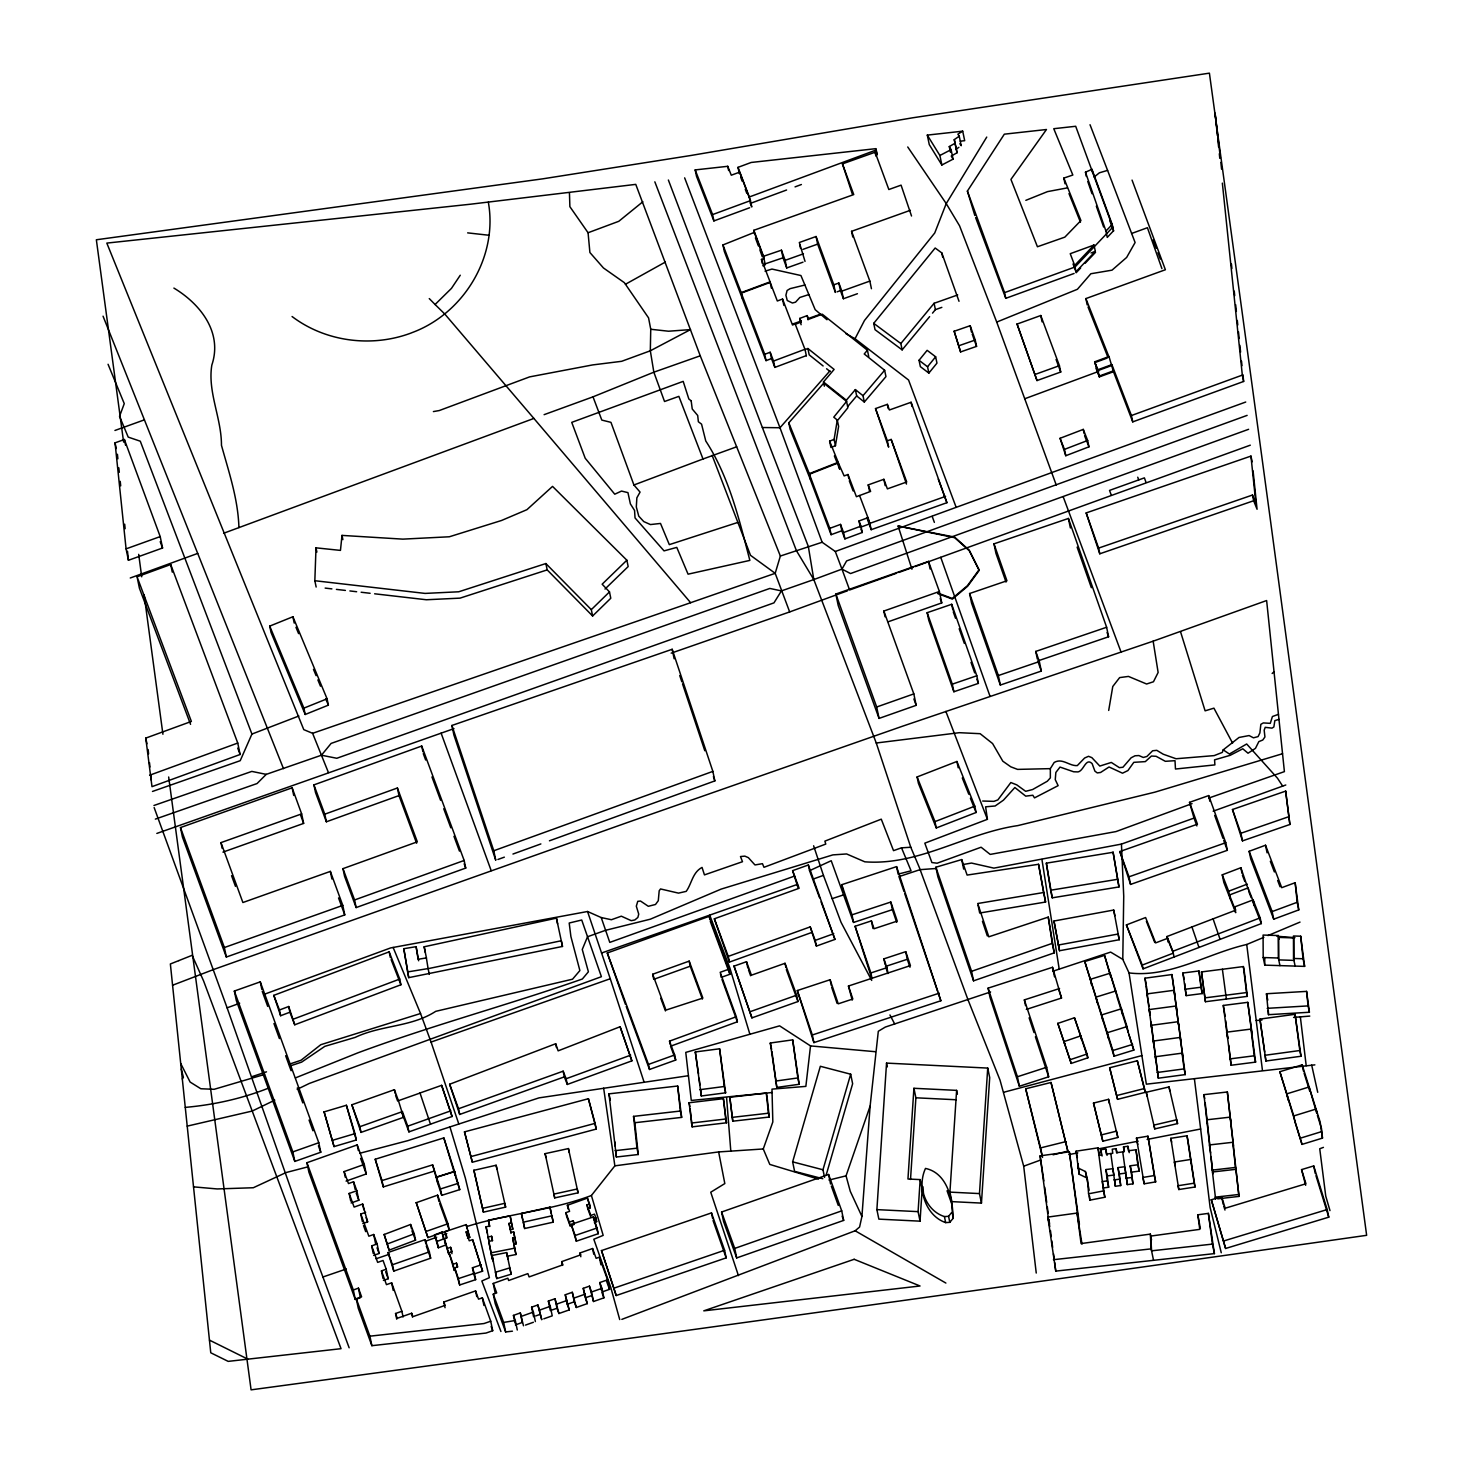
<?xml version="1.0" encoding="UTF-8"?>
<svg xmlns="http://www.w3.org/2000/svg" width="1463" height="1463" viewBox="0 0 1463 1463"><rect width="100%" height="100%" fill="white"/><g stroke="black" fill="none" stroke-linecap="round" stroke-linejoin="round"><path stroke-width="1.5" d="M952.925 1218.533C953.254 1199.66 947.183 1172.979 925.494 1168.425C916.734 1187.115 924.927 1215.497 945.665 1222.611L949.816 1222.337L952.925 1218.533L951.791 1204.652M1314.871 1064.863L1146.352 1084.174L1129.034 972.913L1122.779 959.381L1123.73 896.234L1121.444 844.096L1194.027 818.091L1196.88 825.937M621.848 1319.37L855.142 1230.785L859.586 1227.018L861.926 1216.448L870.119 1106.083L878.312 1031.269L885.316 1027.063L990.597 991.932M316.154 587.047L314.838 580.72L316.008 547.839L340.458 550.399L342.013 535.403L402.874 539.134L449.342 536.775L501.535 520.481L526.936 509.673L552.539 486.393L626.859 560.219L628.176 566.565L605.005 589.04M569.454 192.732L569.875 206.667L588.071 232.745L589.9 252.514L603.451 267.967L624.354 282.67L648.566 317.892L650.742 329.266L650.322 350.791L653.851 372.187L664.531 401.502L678.869 396.363L703.008 458.998L633.918 484.985L610.949 422.35L601.805 420.082L593.009 396.839L653.851 372.187L700.247 355.802L780.364 556.031L775.189 573.313L789.673 611.936L847.534 590.778M876.886 1209.627L886.541 1063.107L987.726 1068.081L989.701 1077.591L981.454 1203.098L951.883 1201.635L949.926 1192.126L956.619 1090.374L913.918 1088.289L907.956 1179.013L920.172 1179.599L922.147 1189.108L920.044 1221.166L878.861 1219.136L876.886 1209.627L918.087 1211.638L920.044 1221.166M910.516 1179.452L915.893 1097.799L913.918 1088.289M918.087 1211.638L920.172 1179.599M981.454 1203.098L979.479 1193.589L987.726 1068.081M292.07 316.52C325.682 341.995 372.114 347.755 411.359 332.924L411.926 332.668C463.661 313.649 498.17 256.848 488.331 202.187M772.08 1092.514L691.286 1100.45L685.763 1052.391L779.596 1025.856L810.52 1045.917L805.857 1086.387L771.989 1089.13L772.83 1121.938L763.265 1148.967L769.794 1164.42L818.512 1179.141M832.447 446.91L835.428 445.74L834.111 439.394L837.293 420.046L833.764 417.174L846.583 401.411L823.724 383.16L788.795 422.825L790.093 429.171L810.612 479.992M835.428 445.74L838.61 426.391L837.293 420.046M1108.698 710.433L1112.776 686.494L1119.634 677.607L1128.448 676.418L1146.608 684.007L1153.466 681.758L1158.129 672.468L1153.155 641.178L1266.629 600.543L1284.404 771.623L1208.749 798.067M822.791 1178.721L794.61 1171.369L792.635 1161.86L820.341 1066.289L850.68 1074.208L852.636 1083.736L826.211 1174.917M850.68 1074.208L822.974 1169.778L824.565 1177.386M861.926 1216.448L850.277 1191.321L846.053 1175.85L870.119 1106.083M1278.461 714.328L1272.426 716.523L1270.286 723.344L1263.337 722.923L1260.85 724.331L1259.881 732.908L1258.07 736.602L1253.48 737.827L1249.091 735.56L1239.033 737.462L1223.196 749.879L1222.3 752.403L1214.199 755.603L1176.051 758.748L1163.268 754.231L1156.776 750.336L1152.625 750.775L1146.864 756.499L1143.28 757.45L1138.872 755.548L1134.995 755.786L1131.118 757.797L1122.926 767.27L1119.378 767.654L1111.313 762.442L1099.81 766.063L1091.855 757.633L1088.527 756.298L1084.613 758.017L1077.317 765.588C1069.307 766.246 1062.431 757.651 1054.183 762.461L1050.343 768.642L1050.361 777.859L1047.307 781.242L1032.622 789.526L1025.673 791.318L1016.748 784.863L1010.842 782.54L997.876 799.895L993.907 801.358L982.697 801.029M108.061 364.269L124.264 403.642L119.527 416.352L128.214 437.108L140.283 441.204L251.929 734.06L240.225 760.687L152.481 791.446M1245.726 402.032L956.162 507.35L908.56 380.033L855.032 338.739L864.487 320.47L934.747 232.964L946.232 203.595L986.739 137.083M155.352 819.115L257.049 783.546L266.248 774.366L321.439 755.219L331.113 743.423L769.831 588.437L781.407 590.906L813.812 579.567L841.957 569.125L846.602 560.932L1247.134 415.382M781.407 590.906L773.964 602.866L336.801 758.273L321.439 755.219L312.607 733.31L303.774 729.635L106.817 243.096L470.446 204.217L635.765 184.375L700.247 355.802M974.833 215.5L967.39 191.104L1004.331 134.175L1046.466 129.512L1010.933 179.419L1037.432 246.753L1064.845 237.134L1080.919 220.547L1063.839 178.084L1072.836 175.03L1053.762 128.707L1075.689 126.275L1112.794 227.222L1075.012 266.998L1004.587 292.618L1005.776 298.324L1074.08 273.471M182.326 1078.999L183.405 1077.335L181.302 1069.106M460.26 275.227L451.464 288.376L435.078 304.505L429.262 298.58M937.582 592.936L952.248 598.458L967.464 585.657L979.04 569.765L969.201 550.161L954.553 537.067L898.099 526.022L954.681 537.689L969.329 550.783L979.186 570.405L967.592 586.297L952.376 599.099L937.71 593.576M466.532 1226.634C507.423 1213.65 551.057 1210.761 591.399 1195.49L614.862 1165.846L718.644 1151.93L763.265 1148.967M837.915 420.009L847.882 407.756L846.327 400.222L823.468 381.953L834.111 369.426L807.887 348.505L805.052 349.584L795.177 323.981L792.507 325.024L782.54 299.037L777.328 300.994L770.178 282.396L741.302 293.149L764.728 354.284L766.045 360.63L771.495 358.6L770.178 352.254L764.728 354.284M919.038 360.3L927.14 350.334L935.643 356.789L936.96 363.135L928.859 373.102L920.355 366.628L919.038 360.3L927.542 366.756L928.859 373.102M927.542 366.756L935.643 356.789M929.627 316.63L902.141 349.876L875.039 329.687L873.722 323.341L935.168 248.015L941.806 252.934L959.015 301.287M923.427 1193.259C926.262 1203.958 933.632 1213.12 944.421 1216.576L948.573 1216.32L951.663 1212.516M902.141 349.876L900.842 343.531L934.089 303.298L957.698 294.941M932.516 313.137L935.406 309.644L941.843 307.358M846.327 400.222L855.361 389.597L863.005 395.687L864.322 402.032L885.956 376.613L884.64 370.267L864.231 353.973L867.431 350.224L822.261 314.179L808.618 319.318L807.192 315.606L799.804 318.404L801.121 324.731M847.644 406.568L856.678 395.943L855.361 389.597M863.005 395.687L884.64 370.267M829.942 370.871L779.98 427.745L762.369 427.525L668.372 180.022M1080.645 268.003L1076.183 272.703L1074.683 265.406L1094.013 245.034L1095.33 251.38L1076 271.752L1073.037 263.943M1085.107 263.303L1095.531 252.331M1109.722 220.438L1113.526 230.788L1107.253 237.408L1105.937 231.063L1112.209 224.442L1091.947 169.306L1085.473 172.213L1086.351 176.438M609.486 591.912L610.784 598.257L592.625 615.996L591.308 609.65L609.486 591.912L602.153 584.194L626.859 560.219M1272.152 673.492L1274.054 671.718M642.86 201.748L618.794 221.297L588.071 232.745M962.709 131.176L927.304 135.108L929.279 144.618L941.861 164.99L953.071 159.156L951.261 156.066L957.04 152.755L954.278 139.625L959.253 136.205L957.863 134.194L962.709 131.176L964.684 140.686L960.258 141.18M956.253 149.153L958.887 147.306M950.475 152.262L949.286 146.556L955.065 143.246L954.278 139.625M665.354 262.06L625.469 284.261M941.861 164.99L939.886 155.48L951.096 149.647L949.286 146.556M1094.105 177.078L1099.39 172.799L1107.582 170.385L1135.105 242.529L1126.638 257.451L1112.008 270.161L1090.849 273.746L1077.426 289.272L996.724 322.079L1056.268 485.094M1278.991 719.339L1274.84 720.637L1273.852 726.983L1271.987 728.135L1265.221 727.33L1264.178 730.202L1264.928 736.968L1262.77 740.022L1258.838 741.613L1255.473 748.343L1248.03 753.226L1242.8 748.782L1230.164 755.329L1214.564 759.846L1214.893 764.893L1175.466 769.026L1175.008 760.687L1165.334 761.309L1156.117 756.298L1151.436 756.042L1145.31 761.62L1133.807 762.333L1127.918 770.562L1122.505 773.196L1109.064 766.978L1100.597 772.464L1097.287 772.921L1094.909 771.147L1092.13 763.613C1085.711 757.249 1083.937 770.836 1078.012 771.915L1073.696 771.787L1060.017 767.087L1055.847 772.464L1055.262 779.651L1058.133 785.649L1034.506 797.884L1032.823 795.25L1025.728 796.146L1014.865 787.515L1003.453 800.151L995.133 805.985L985.623 806.808L987.415 819.317L924.817 843.163L931.894 862.548L937.125 863.207L981.106 847.223L990.195 854.41L1115.976 831.587L1192.034 803.626M297.208 1089.313L309.333 1083.443L601.403 976.699L581.725 920.008L569.198 923.025L570.899 936.576L579.878 970.572L572.563 979.186L435.736 1011.335C411.268 1027.209 381.276 1024.978 355.18 1037.395L324.841 1046.338L301.616 1062.12L289.583 1066.125M274.77 1100.176L252.185 1111.057L187.227 1126.126M819.554 897.752L809.551 870.686L831.222 860.738L853.551 922.44L892.393 909.639L890.821 902.031L851.978 914.832L853.551 922.44M1036.243 1273.048L1023.698 1166.194L1040.23 1160.177M593.594 1218.807L595.862 1217.838L594.49 1214.144L590.833 1215.442L586.974 1204.89L589.516 1203.994L587.394 1198.106L567.388 1205.274L568.174 1209.078M1263.886 937.308L1246.732 944.495C1208.036 953.273 1169.851 978.034 1129.034 972.913M1268 935.57L1300.022 922.092M594.38 1222.611L596.648 1221.642L595.862 1217.838M762.351 263.651L761.473 259.426L763.942 258.384L754.268 232.416L722.96 244.943L724.276 251.289L742.509 298.964M762.79 265.772L765.259 264.73L763.503 256.281L753.829 230.294L853.752 194.579L842.45 163.893L875.112 152.225L888.846 189.532L901.08 185.143L911.522 216.012M269.722 626.109L292.911 616.746L327.072 698.802L328.37 705.148L305.218 714.474L271.039 632.437L269.722 626.109L303.902 708.129L305.218 714.474M1025.837 200.34L1047.526 191.616L1067.387 187.886M303.902 708.129L327.072 698.802M703.008 458.998L736.675 446.8M830.947 447.495L829.631 441.149L834.111 439.394M831.112 534.69L829.795 528.344L840.512 524.412L841.828 530.74L831.112 534.69L810.74 480.577L809.295 473.646L838.189 462.308L829.631 441.149M564.334 1076.878L567.315 1084.449L631.87 1060.858L620.093 1026.733L558.135 1050.855L555.684 1043.741L449.635 1084.248L459.711 1114.459L564.334 1076.878L563.164 1071.172L458.541 1108.753L459.711 1114.459M917.1 776.944L956.912 761.473L974.797 806.15L976.095 812.495L936.283 827.967L918.398 783.29L917.1 776.944L934.967 821.621L936.283 827.967M934.967 821.621L974.797 806.15M251.929 734.06L298.854 716.01M1168.206 942.209L1167.017 936.503L1235.741 910.169L1234.498 906.969L1253.114 899.891L1260.155 917.868L1261.344 923.574L1143.06 968.872L1126.4 924.909L1145.602 917.539L1155.624 942.904L1167.401 938.386L1173.271 953.163L1142.274 965.068L1143.06 968.872M1065.777 455.724L1064.461 449.379L1087.649 440.473L1083.278 429.391L1060.072 438.297L1065.777 455.724L1088.966 446.818L1087.649 440.473M172.579 985.239L213.945 969.384L629.236 821.877L902.104 726.361L1153.155 641.178M223.583 533.282L533.885 418.436L690.646 602.701L775.189 573.313L750.519 555.337L712.134 455.377M684.647 177.864L779.98 427.745L822.133 542.261L835.3 551.478L956.162 507.35M1174.058 956.985L1172.869 951.279L1260.155 917.868M295.489 1077.884L357.813 1052.866C431.731 1025.417 508.027 1005.081 582.365 979.003L588.4 971.798L582.256 949.469L587.541 936.741L605.481 930.34L650.34 919.185L721.131 889.102L832.886 854.886L846.62 853.953L864.816 861.817C918.947 865.895 965.397 833.215 1017.791 825.607L1154.874 792.16L1282.539 753.719M1234.498 906.969L1235.686 912.674L1223.836 882.427L1222.263 874.819L1240.862 867.724L1248.433 889.833M1230.237 898.812L1228.664 891.205L1247.262 884.127M280.64 1015.724L279.451 1010L288.705 1006.507L294.74 1024.777L400.917 984.764L399.728 979.058L389.158 951.846L273.8 995.352L280.64 1015.724L289.893 1012.213L288.705 1006.507M269.302 1087.814C242.547 1098.494 213.964 1104.858 185.271 1107.381M384.166 1234.498L410.609 1224.476L414.23 1233.803L415.547 1240.149L389.121 1250.152L384.166 1234.498L389.121 1250.152M387.805 1243.806L414.23 1233.803M293.551 1019.071L399.728 979.058M444.569 1241.685L445.831 1244.958L438.351 1247.774L434.511 1234.882L442.009 1232.065L448.94 1254.669L444.551 1238.832L447.148 1237.771L445.063 1231.663L466.222 1224.604L469.751 1237.405L467.483 1238.173M438.351 1247.774L437.035 1241.429L444.514 1238.612M806.314 355.619L774.86 367.396L773.543 361.05L804.997 349.273L806.369 355.911M1098.731 371.383L1024.703 398.777M766.045 360.63L742.619 299.494L741.192 292.618L770.068 281.865L761.473 259.426M795.25 324.274L801.212 322.043L799.804 318.404M1323.43 1147.376L1319.736 1148.766L1325.752 1196.131L1329.977 1210.596M786.582 190.007L750.61 203.302L749.312 196.975L876.227 149.994L875.734 148.677L751.177 162.466L738.01 167.349L739.327 173.676M795.049 186.88L801.395 184.521M1242.928 374.693L1243.641 381.459L1132.746 421.874L1131.429 415.529L1242.325 375.113L1222.355 183.131M813.629 845.779L823.431 875.386L812.733 879.226M1249.146 851.301L1265.513 845.23L1281.734 887.675L1295.157 882.719L1298.76 909.913L1273.724 919.185L1250.737 858.909L1249.146 851.301L1272.152 911.577L1273.724 919.185M1272.152 911.577L1297.187 902.287L1295.157 882.719M713.889 220.931L712.591 214.586L750.446 200.632L739.638 172.14L731.281 175.213L727.751 166.307L695.181 169.909L696.498 176.255L713.889 220.931L749.659 207.746M829.795 528.344L809.423 474.231L838.317 462.893L844.133 475.914L847.991 474.506L856.404 496.707L870.613 491.422L868.217 484.893L883.871 479.297L887.383 488.88L906.731 481.985L891.168 439.43L887.346 440.802L888.644 447.148L875.514 408.579L887.346 404.355L889.413 409.987L911.102 402.252L946.908 502.705L871.18 529.697L866.974 517.92M867.961 517.664L869.278 524.01L860.317 527.32L859 520.974L867.961 517.664L859.549 495.5M860.957 526.131L862.274 532.477L844.901 538.896L843.584 532.55L860.957 526.131L859 520.974M593.009 396.839L544.108 414.669M1113.489 371.712L1099.316 376.905L1094.653 361.818L1108.991 356.533L1113.489 371.712L1132.746 421.874M1107.107 358.106L1094.818 362.623L1098 370.56L1112.173 365.366L1131.429 415.529M1099.316 376.905L1097.835 369.755L1112.008 364.561M1113.325 370.889L1099.152 376.082L1095.97 368.164M130.262 577.995L197.706 553.416L283.475 768.624M137.065 576.788L170.714 564.517L237.756 743.058L240.115 754.487L151.987 786.655L145.77 738.102L191.379 721.442L137.065 576.788L139.424 588.217L190.556 724.35M1094.013 245.034L1070.239 253.702L1074.683 265.406M1091.032 252.953L1095.33 251.38M149.628 775.225L237.756 743.058M349.145 1347.789L303.737 1225.244L227.112 1007.842L239.676 1003.252M264.821 994.09L390.658 947.914L587.541 911.504L601.22 917.557L611.406 919.733L621.318 916.185L631.23 920.666L634.851 919.953L637.868 917.447L638.728 914.119L636.314 906.182L637.758 901.336L640.52 901.043L648.328 906.292L655.497 904.481L658.295 900.696L659.191 890.784L660.544 888.955L678.503 893.125L686.202 891.369C691.834 883.597 692.401 872.515 702.039 867.413L704.453 874.892L742.491 861.707L740.479 856.55L744.85 856.129L748.379 857.665L754.963 864.944L762.461 863.682L763.979 867.303L825.772 844.078L824.876 841.134L881.275 819.17L893.527 850.643L901.519 847.827L910.772 847.26L919.313 867.449L968.012 999.814L1000.015 1080.115L1023.698 1166.194M567.315 1084.449L566.126 1078.743L630.681 1055.152M670.219 1044.509L669.524 1041.126L736.31 1016.73L720.18 972.31L728.848 969.183L709.244 916.295L607.273 952.998L625.451 1004.368M736.31 1016.73L737.37 1021.796L670.566 1046.21L675.723 1060.035L649.517 1069.471L626.237 1006.471M1087.21 304.926L1085.893 298.58L1165.389 269.741L1132.051 180.095M1248.616 429.299L850.552 573.551L841.957 569.125L835.3 551.478M156.834 833.435L453.969 728.629M1250.298 445.173L915.143 566.565M144.416 419.844L114.937 430.469M1017.078 324.073L1040.76 315.514L1059.413 365.677L1060.73 372.023L1037.011 380.563L1017.078 324.073L1037.011 380.563M1035.694 374.217L1059.413 365.677M326.377 821.785L315.514 792.507L313.923 784.881L421.728 746.039L464.155 860.463L465.728 868.071L356.149 907.572L344.555 876.246L342.982 868.638L417.321 841.828L397.406 787.99L324.786 814.178L326.377 821.785L398.978 795.598L397.406 787.99M493.781 850.753L712.865 771.385L672.175 649.279L451.921 725.465L453.896 734.975L495.756 860.262L493.781 850.753L451.921 725.465M497.914 859.476L504.351 857.153M512.946 854.045L540.871 843.932M549.448 840.804L714.84 780.913L712.865 771.385M1285.794 784.991L1213.156 811.197M512.434 1331.184L505.649 1331.933L495.226 1303.698L493.269 1294.188L496.707 1292.945L493.232 1283.453L507.844 1278.205L508.667 1280.509L527.869 1273.615L529.094 1276.925L562.889 1264.837L561.719 1261.618L580.701 1254.852L580.043 1252.95L592.588 1248.524L596.136 1258.326L599.373 1257.192L607.547 1279.832L609.522 1289.342L601.787 1292.048L603.872 1297.864L593.503 1301.503L589.443 1286.16L583.243 1288.336L585.218 1297.846L591.418 1295.688M115.047 442.85L124.373 439.503L160.198 536.592L162.558 548.003L128.433 560.292L126.074 548.863L115.047 442.85L116.235 448.556M126.074 548.863L160.198 536.592M1146.023 482.369L1144.395 477.871L1114.623 488.569L1109.539 490.416L1111.185 494.896M898.757 572.472L913.095 567.315M356.149 907.572L354.576 899.964L464.155 860.463M798.158 888.114L792.617 870.65L808.362 864.98L834.952 939.411L816.409 946.086L810.228 926.884L728.263 956.381L729.434 962.087L811.416 932.589M794.683 876.026L609.778 942.391L601.22 917.557M729.434 962.087L714.346 918.782L799.145 888.279L792.617 870.65M458.779 1123.913L431.073 1042.077L610.254 978.729L587.541 911.504M652.681 974.248L689.183 961.118L702.862 998.077L665.958 1010.092L652.681 974.248L653.742 979.332L690.225 966.202L689.183 961.118M816.409 946.086L815.22 940.38L833.764 933.705M728.848 969.183L729.891 974.267L721.222 977.375L720.528 973.992M649.517 1069.471L648.475 1064.406L674.662 1054.969L669.524 1041.126M515.013 1323.009L513.44 1315.402L520.316 1312.933L523.498 1325.789M515.415 1324.911L522.291 1322.442L520.316 1312.933M816.061 236.512L817.652 244.12L835.391 292.435L833.819 284.81L816.061 236.512L799.31 242.511L805.034 261.42M852.764 237.024L851.576 231.319L910.352 210.306M802.968 249.368L817.652 244.12M803.004 262.151L786.728 267.948L785.156 260.341L803.461 253.812M857.428 293.716L843.419 298.726L841.847 291.119L869.845 281.097L851.576 231.319M358.435 1288.153L360.41 1297.663L355.29 1299.491L353.333 1289.982L358.435 1288.153L361.599 1296.803L356.277 1298.687L358.252 1308.215L371.876 1345.686L485.972 1333.067L492.702 1330.727L490.727 1321.217L482.333 1297.846L478.529 1299.162L475.585 1290.915L443.856 1301.997L445.045 1307.721M590.851 1217.143L587.76 1208.712L590.321 1207.798L589.516 1203.994M513.44 1315.402L515.305 1320.486L503.674 1322.424L493.269 1294.188M833.819 284.81L838.866 283.017L841.847 291.119M837.074 291.832L840.439 290.643L838.866 283.017M871.18 529.697L869.863 523.352L945.592 496.359M301.652 813.903L220.968 842.615L242.895 902.525L330.345 871.399L342.781 905.396L344.756 914.905L226.344 957.04L182.454 837.074L180.479 827.564L292.143 787.807L301.652 813.903L303.627 823.413L222.943 852.124M896.618 573.222L849.619 589.991L841.957 569.125M226.344 957.04L224.388 947.53L342.781 905.396M351.12 1202.97L358.819 1200.245L356.844 1190.736L353.552 1181.757L348.487 1183.567L344.098 1171.589L364.287 1164.42L357.191 1144.907L306.937 1162.719L308.912 1172.229L355.29 1299.491M426.647 1240.825L436.706 1237.223M442.74 1235.083L446.764 1233.638M570.131 1225.866L569.345 1222.062L573.167 1220.764L573.953 1224.568L570.131 1225.866L566.656 1216.466L565.87 1212.662L569.601 1211.327L567.388 1205.274M533.574 1316.7L531.599 1307.19L537.89 1304.941L541.712 1319.571L537.89 1304.941M521.541 1316.279L533.392 1312.073L531.599 1307.19M535.659 1315.95L539.865 1314.469M525.491 1325.094L533.392 1322.278M792.781 323.981L801.303 320.964M807.704 318.715L820.487 314.198L826.979 319.739M234.354 991.036L260.268 981.856L318.788 1142.731L320.763 1152.241L294.813 1161.421L236.311 1000.546L234.354 991.036L292.838 1151.893L294.813 1161.421M734.024 966.129L746.514 961.703L751.415 975.199L785.028 963.294L796.658 995.187L797.975 1001.533L751.909 1017.882L734.024 966.129L751.909 1017.882M420.027 1093.044L398.448 1100.688L403.569 1117.311L361.014 1132.399L351.852 1104.784L394.407 1089.697L398.485 1100.834M430.488 1124.169L452.085 1116.507L441.625 1085.345L420.009 1092.989L430.488 1124.224L408.927 1131.887L403.55 1117.165M361.014 1132.399L359.843 1126.693L402.398 1111.606M292.838 1151.893L318.788 1142.731M408.927 1131.887L407.738 1126.181L450.897 1110.801M750.592 1011.536L796.658 995.187M346.073 1181.098L366.262 1173.948L364.287 1164.42M362.787 1223.58L367.634 1221.861L362.659 1204.049L354.119 1207.085L349.145 1193.442L356.844 1190.736M362.385 1221.678L360.812 1214.052L365.659 1212.352M373.248 1253.498L371.675 1245.873L377.125 1243.952L373.687 1234.498L368.841 1236.198L360.812 1214.052M373.65 1255.4L379.1 1253.462L377.125 1243.952M383.032 1278.516L381.459 1270.908L386.214 1269.226L383.05 1260.484L377.655 1262.386L371.675 1245.873M383.434 1280.418L388.189 1278.735L386.214 1269.226M539.737 1310.062L550.271 1306.331L548.351 1301.082L555.007 1298.742L558.921 1313.518L569.272 1309.897L565.248 1294.773L572.289 1292.286L576.312 1307.483L587.321 1303.606L583.243 1288.336M543.815 1318.821L552.228 1315.84L550.271 1306.331M939.392 591.491L883.853 611.04L913.826 693.901L916.185 705.331L879.062 718.406L838.208 605.463L835.848 594.051L928.511 561.408L939.392 591.491L941.751 602.902L888.352 621.72M879.062 718.406L876.684 706.995L913.826 693.901M1189.51 802.346L1208.694 795.579L1225.775 842.706L1227.347 850.314L1130.57 884.42L1119.853 851.539L1197.447 824.181L1189.51 802.346L1194.027 818.11M1130.57 884.42L1128.997 876.812L1225.775 842.706M416.26 1202.696L437.602 1195.161L447.971 1223.745L449.287 1230.072L427.928 1237.607L416.26 1202.696L427.928 1237.607M426.611 1231.261L447.971 1223.745M396.729 1319.205L395.559 1313.5L401.886 1311.269L391.645 1282.832L386.451 1284.642L381.459 1270.908M443.856 1301.997L445.063 1305.398L412.895 1316.663L411.67 1313.244L397.296 1318.291L395.559 1313.5M556.946 1304.008L567.297 1300.369M569.272 1309.897L567.223 1304.283L574.264 1301.814L572.289 1292.286M551.99 1310.007L556.982 1308.251L555.007 1298.742M153.944 805.491L251.819 771.403L266.248 774.366M601.586 952.998L797.554 884.347M393.785 1271.091L392.468 1264.745L429.354 1251.853L424.983 1239.655L388.079 1252.529L393.785 1271.091L430.652 1258.198L429.354 1251.853M721.588 1212.022L828.607 1174.496L841.719 1210.87L843.676 1220.398L736.694 1257.924L723.563 1221.55L721.588 1212.022L734.719 1248.414L736.694 1257.924M601.403 1290.147L599.83 1282.539L607.547 1279.832M574.337 1297.955L585.346 1294.097M593.503 1301.503L591.527 1291.994L601.915 1288.354L599.83 1282.539M734.719 1248.414L841.719 1210.87M954.169 331.26L970.17 325.7L975.236 340.038L976.553 346.384L960.588 351.925L954.169 331.26L960.588 351.925M789.673 611.936L671.188 653.138M959.271 345.597L975.236 340.038M1285.648 791.117L1232.468 809.514L1242.489 840.878L1289.891 824.474L1285.648 791.117L1289.891 824.474M1242.489 840.878L1240.898 833.27L1288.318 816.866M1048.258 917.1L1054.238 952.87L973.553 980.832L971.578 971.322L1052.281 943.361L1048.258 917.1L988.805 936.814L977.723 903.512L1043.613 892.521L1045.588 902.031L979.698 913.022L978.107 905.414M490.727 1321.217L483.997 1323.54L369.901 1336.176L356.277 1298.687M690.646 602.701L312.607 733.31M1099.774 553.8L1098.603 548.095L1252.474 495.043L1253.663 500.748L1099.774 553.8L1086.168 512.928L1250.956 456.09L1252.127 461.814M927.176 612.686L951.7 604.292L976.809 675.76L978.381 683.386L953.876 691.761L928.767 620.294L927.176 612.686L952.303 684.154L953.876 691.761M952.303 684.154L976.809 675.76M322.921 1276.998L346.292 1268.988M376.046 1258.783L389.451 1254.212M576.312 1241.209L575.124 1235.504L597.014 1228.006L593.228 1216.978L571.21 1224.385L576.312 1241.209L598.202 1233.711L597.014 1228.006M601.494 1250.591L711.475 1212.9L724.606 1250.262L726.178 1257.869L616.216 1295.541L601.494 1250.591L616.216 1295.541M614.643 1287.934L724.606 1250.262M993.98 543.852L1068.411 518.451L1106.631 627.261L1108.588 636.771L1037.742 660.947L1041.327 671.06L1000.345 685.05L971.56 603.049L969.603 593.521L1006.946 580.774L993.98 543.852L995.956 553.361L1006.032 582.073M1037.34 659.027L1035.767 651.419L1106.631 627.261M1000.345 685.05L998.369 675.54L1039.352 661.55L1035.767 651.419M763.503 256.281L781.443 250.191L785.156 260.341M765.094 263.889L783.016 257.799L781.443 250.191M1057.84 1023.405L1074.482 1017.773L1087.064 1054L1087.85 1057.804L1071.209 1063.418L1057.84 1023.405L1071.209 1063.418M447.641 1248.323L450.622 1247.317L452.104 1251.651L449.05 1252.694L454.353 1270.597L453.055 1264.27L456.474 1263.118L457.736 1266.867L454.682 1267.891L459.693 1284.971L475.658 1279.668L473.756 1274.108L482.589 1271.164L472.622 1239.655L469.239 1240.789L466.185 1231.828L468.453 1231.06M1131.63 233.477L1147.413 227.716L1161.915 268.625M1070.422 1059.614L1087.064 1054M289.217 1064.223L301.031 1060.254L320.781 1044.71L420.539 1013.512L431.073 1042.077M473.756 1274.108L472.439 1267.763L481.272 1264.818M780.364 556.031L822.133 542.261M251.782 1076.731L266.504 1071.83M459.693 1284.971L458.394 1278.625L474.341 1273.322L472.439 1267.763M264.474 1074.464L214.11 1089.313L200.833 1088.746L190.135 1082.071L180.717 1063.491M1052.775 971.267L1110.636 952.102L1122.779 959.381M843.346 892.302L841.774 884.694L896.581 866.626L940.855 1000.765L813.903 1042.607L797.317 990.542L830.106 979.735L838.244 1003.819L852.838 998.991L848.449 986.025L910.425 965.598L905.725 951.663L883.908 958.85L885.097 964.556M899.946 876.282L920.026 869.662L936.466 868.455M871.729 978.436L855.087 926.262L871.399 920.885L874.051 928.749L897.258 921.087L890.821 902.031M885.481 966.458L907.298 959.289L905.725 951.663M813.903 1042.607L812.331 1034.981L939.283 993.158M823.431 875.386L832.173 898.629L844.206 894.679M872.058 978.656L870.869 972.95L886.889 967.683L883.908 958.85M359.989 1153.21L407.939 1140.628L539.006 1097.872L688.433 1075.707M808.874 294.557L799.822 297.483L795.561 302.164L792.397 303.006L787.259 300.518L785.905 295.233L787.094 290.497L790.093 288.65L804.888 285.029L815.165 309.644L820.487 314.198M737.809 522.437L669.322 544.638L660.508 523.443L650.45 524.559L643.775 521.596L638.764 516.165L636.314 506.948L636.862 497.822L640.062 492.098L633.918 484.985M1059.559 988.513L1024.356 999.887L1046.685 1067.277L1048.66 1076.805L1019.382 1086.259L990.067 997.656L988.092 988.147L1052.537 967.299L1061.516 998.04L1026.331 1009.415M591.308 609.65L545.864 563.548L458.742 591.784L425.056 593.411L314.838 580.72M592.625 615.996L547.18 569.893L460.059 598.129L426.373 599.757L374.638 593.795M1019.382 1086.259L1017.425 1076.75L1046.685 1067.277M433.908 1171.205L383.306 1186.914L381.989 1180.568L432.609 1164.859L437.876 1183.622L436.523 1177.075L454.572 1171.351L459.748 1189.62L441.735 1195.326L437.839 1183.421M441.735 1195.326L440.418 1188.98L458.431 1183.274M765.058 271.204L771.952 269.064L800.938 275.538L804.888 285.029M383.306 1186.914L375.223 1159.245L443.838 1137.903L454.609 1171.57L436.577 1177.294L432.609 1164.859M1116.964 996.724L1133.825 1050.105L1114.056 1056.213L1084.76 961.52L1104.547 955.412L1116.562 994.803M1115.775 990.981L1096.006 997.108L1097.195 1002.813M1091.563 985.02L1090.374 979.314L1110.161 973.206L1127.004 1026.587L1107.253 1032.732L1108.442 1038.437M1114.056 1056.213L1112.886 1050.507L1132.636 1044.399M1302.033 1144.395L1279.851 1071.721L1302.161 1064.845L1320.156 1122.03L1322.479 1138.104L1302.033 1144.395L1295.066 1122.267M1295.084 1122.322L1293.749 1115.94L1316.078 1109.045L1316.974 1113.325M1300.717 1138.068L1321.162 1131.759M496.762 1278.589L511.136 1274.218L509.819 1267.872L495.445 1272.243L496.762 1278.589L492.098 1255.455L506.637 1252.602L511.136 1274.218M1211.309 1199.788L1221.623 1196.661L1225.189 1208.237L1305.947 1183.75L1301.558 1169.614L1313.719 1165.92L1327.179 1209.554L1328.77 1217.161L1225.61 1248.469L1211.309 1199.788L1225.61 1248.469M1224.019 1240.862L1327.179 1209.554M973.553 980.832L937.856 876.758L935.881 867.23L961.703 859.586L967.116 875.075L1038.547 864.286L1045.588 902.031M324.109 1111.88L346.384 1105.26L354.979 1133.642L356.295 1139.988L334.058 1146.59L324.109 1111.88L334.058 1146.59M332.741 1140.244L354.979 1133.642M433.395 411.578L439.247 410.554L529.606 376.887L592.606 364.927L621.647 361.306L650.322 350.791L690.518 329.596L668.536 331.223L650.742 329.266M1141.908 1055.573L1004.167 1092.148M464.502 1131.868L588.4 1098.713L595.075 1123.365L596.264 1129.07L472.348 1162.225L464.502 1131.868L472.348 1162.225M471.177 1156.52L595.075 1123.365M308.181 1166.779L286.017 1172.558L253.318 1187.737L217.182 1188.944L193.555 1186.859M1109.649 1067.752L1137.336 1060.748L1144.45 1088.527L1145.236 1092.349L1117.567 1099.335L1109.649 1067.752L1117.567 1099.335M1116.781 1095.531L1144.45 1088.527M1042.095 1155.715L1025.691 1088.783L1051.019 1082.474L1067.844 1151.125L1053.067 1154.801M1093.519 1103.065L1108.57 1099.316L1117.86 1137.483L1102.809 1141.213L1093.519 1103.065L1102.809 1141.213M1042.534 1157.416L1040.559 1147.906L1065.869 1141.615M1101.493 1134.867L1116.543 1131.137L1117.86 1137.483M828.991 1180.056L846.053 1175.85M1146.26 1092.258L1169.028 1086.936L1177.55 1123.584L1154.764 1128.906L1146.26 1092.258L1147.047 1096.061M1121.444 844.096L993.907 868.126L971.487 863.06L962.617 864.596M473.902 1170.309L496.122 1165.243L505.631 1207.103L483.412 1212.15L473.902 1170.309L483.412 1212.15M482.625 1208.347L504.845 1203.299L505.631 1207.103M521.413 1213.485L549.942 1207.158L553.215 1222.172L524.65 1228.518L521.413 1213.485L522.73 1219.831M418.637 960.77L416.114 946.671L403.806 948.701L408.707 977.65L562.487 946.451L556.434 918.142L424.16 946.78L426.464 958.1M545.132 1153.649L568.43 1148.565L578.05 1192.82L554.715 1197.904L545.132 1153.649L545.918 1157.471M509.014 1223.361L511.483 1222.885L512.8 1229.213L510.331 1229.706L509.014 1223.361L511.026 1233.327M488.77 1241.374L492.318 1259.168L488.77 1241.374L492.482 1240.642L491.623 1236.272L488.093 1236.966L489.392 1243.312L486.063 1226.799L489.556 1226.104L488.404 1220.179L510.112 1215.899L511.428 1222.245M491.001 1252.84L514.647 1248.177L515.964 1254.523L507.368 1256.205M514.647 1248.177L512.653 1237.991L514.738 1237.588L513.659 1231.864L510.752 1232.431M512.653 1237.991L513.97 1244.336L516.055 1243.934L514.976 1238.21M1068.85 1154.6L1077.81 1152.881M1097.945 1148.985L1138.196 1141.177M1147.12 1139.439L1200.648 1128.997L1194.393 1078.706M1103.614 1187.883L1108.643 1187.243L1107.326 1180.897L1102.297 1181.537L1104.858 1197.246L1089.88 1200.154L1088.582 1193.808L1103.559 1190.9L1097.963 1147.852L1076.073 1151.198L1079.127 1174.204L1086.735 1177.88L1089.149 1190.242M1113.709 910.041L1119.25 939.74L1059.523 950.731L1053.982 921.013L1113.709 910.041L1114.879 915.747M1058.334 945.025L1118.079 934.034L1119.25 939.74M1144.157 1183.805L1136.477 1138.086L1147.943 1136.184L1155.642 1181.903L1144.157 1183.805L1142.841 1177.459L1154.325 1175.557L1155.642 1181.903M1113.105 852.289L1046.338 863.17L1050.672 890.217L1052.244 897.825L1118.976 886.944L1113.105 852.289L1118.976 886.944M407.537 971.944L428.092 968.579L429.299 974.376M1050.672 890.217L1117.403 879.336M1191.412 1163.304L1190.626 1159.482L1174.405 1162.006L1175.21 1165.828L1170.839 1138.305L1187.005 1135.782L1187.81 1139.586L1195.033 1187.005L1178.812 1189.529L1178.026 1185.725L1194.229 1183.183L1195.033 1187.005M770.306 1043.009L792.69 1039.864L799.164 1084.284L776.816 1087.43L770.306 1043.009L771.623 1049.355M775.5 1081.084L797.847 1077.938L799.164 1084.284M1048.861 1222.044L1040.102 1155.843L1069.343 1151.838L1079.42 1224.366M1099.079 1155.313L1101.42 1155.02L1100.779 1149.68L1105.754 1149.022L1106.375 1154.088L1112.758 1153.301L1112.246 1149.187L1116.123 1148.693L1117 1152.917M1214.418 1253.608L1212.443 1244.099L1151.564 1250.828L1150.741 1236.07L1199.77 1229.359L1197.831 1214.802L1208.383 1213.376L1214.418 1253.608L1055.774 1271.109L1047.819 1217.088L1077.079 1213.065L1081.998 1244.099M1259.936 1019.089L1295.066 1014.298L1301.009 1056.249L1265.897 1061.022L1259.936 1019.089L1264.709 1051.97M1264.709 1055.317L1299.821 1050.525L1301.009 1056.249M1151.527 1239.893L1150.339 1234.114L1081.066 1243.568L1077.079 1213.065M1144.962 978.18L1171.918 974.559L1185.268 1074.592L1158.349 1078.194L1144.962 978.18L1146.151 983.886M1157.178 1072.489L1184.097 1068.886L1185.268 1074.592M654.839 181.833L796.421 550.673L813.812 579.567L876.264 743.003L959.362 732.689L980.155 733.695L992.591 743.551L1002.832 761.217L1010.787 766.813L1017.571 769.392L1050.343 768.642M695.309 1051.952L719.595 1048.788L725.611 1092.824L701.326 1095.988L695.309 1051.952L698.564 1073.824M700.009 1089.661L724.295 1086.497L725.611 1092.824M1117.97 1167.602L1124.553 1166.761L1125.852 1173.107L1119.286 1173.948L1117.97 1167.602L1120.713 1185.56L1115.355 1186.255L1110.801 1153.521M1130.204 1165.792L1137.83 1164.786L1139.147 1171.131L1131.502 1172.137L1130.204 1165.792L1132.947 1183.841L1127.296 1184.591L1122.724 1151.911L1116.598 1152.698L1116.123 1148.693M1125.98 1178.245L1131.63 1177.496M1222.391 969.274L1243.367 966.568L1244.153 970.371L1247.317 996.376L1205.439 1001.716L1201.489 971.926L1222.391 969.256L1226.378 999.046M1139.147 1171.131L1135.983 1149.772L1128.448 1150.759L1127.918 1146.297L1123.511 1146.864L1124.114 1151.765L1122.724 1151.948M1114.038 1179.91L1119.414 1179.215M1182.89 973.023L1198.965 970.957L1202.275 993.578L1186.164 995.626L1182.89 973.023L1184.189 979.369M1184.847 989.281L1200.958 987.232L1202.275 993.578M1204.652 997.912L1246.531 992.572L1247.317 996.376M1247.756 1002.338L1255.583 1062.12L1231.133 1065.247L1223.287 1005.447L1247.756 1002.338L1252.31 1035.402M1229.816 1058.901L1254.266 1055.792L1255.583 1062.12M1105.937 1169.559L1112.648 1168.699L1113.965 1175.045L1107.253 1175.905L1105.937 1169.559L1107.326 1180.897M689.091 1102.755L723.417 1098.676L726.508 1122.798L692.145 1126.857L689.091 1102.755L689.878 1106.558M691.359 1123.054L725.721 1118.994L726.508 1122.798M634.851 1122.724L638.27 1154.508L616.38 1157.014L608.974 1093.849L677.662 1086.021L681.667 1117.385L634.851 1122.724L633.534 1116.379L680.35 1111.039L681.667 1117.385M729.818 1097.268L766.301 1093.099L767.087 1096.921L769.227 1117.037L732.78 1121.188L729.818 1097.268L732.78 1121.188M731.994 1117.385L768.441 1113.215L769.227 1117.037M615.063 1150.668L636.972 1148.181L638.27 1154.508M1211.071 1157.142L1212.864 1173.929L1203.939 1094.653L1227.347 1091.983L1238.996 1196.405L1217.728 1198.837M1212.077 1170.126L1235.485 1167.437L1236.272 1171.241M1238.612 1194.503L1215.204 1197.173L1215.607 1199.075L1212.461 1171.991L1235.869 1169.321L1238.996 1196.405M1053.415 1259.698L1151.162 1248.872L1153.539 1260.356M1256.205 1020.516L1261.966 1020.04M1293.585 1017.425L1309.806 1016.09M1266.464 993.743L1306.587 991.384L1309.403 1012.25L1268.494 1014.682L1266.464 993.743L1267.781 1000.089M1267.177 1008.336L1308.087 1005.904L1309.403 1012.25M1279.064 939.337L1278.278 935.534L1263.081 935.058L1263.191 957.534L1264.764 965.141L1304.63 966.385L1300.698 936.21L1293.457 935.991L1293.53 958.466L1295.121 966.092M1293.53 958.466L1303.039 958.759L1304.63 966.385M1263.191 957.534L1278.351 958.009L1279.942 965.635M915.893 1097.799L956.345 1099.774M949.926 1192.126L979.479 1193.589M1276.98 936.265L1294.956 937.655M875.221 1051.696L810.52 1045.917M488.752 235.232L467.648 232.873M325.152 588.089L331.9 588.876M336.399 589.388L345.396 590.43M349.895 590.942L356.643 591.729M361.142 592.241L370.139 593.283M792.635 1161.86L822.974 1169.778M1077.81 1167.858L1085.418 1171.534L1087.539 1179.946L1088.582 1193.808M247.905 1359.182L209.465 1340.126M845.76 333.564L855.032 338.739M855.142 1230.785L945.884 1283.069M1223.196 749.879L1229.414 754.012L1246.677 743.99L1277.455 778.17L1282.667 786.088M873.722 323.341L900.842 343.531M823.12 365.969L809.204 354.851L807.887 348.505M826.595 368.749L830.088 371.529M856.678 395.943L864.322 402.032M173.896 288.083C200.321 303.957 222.833 332.394 211.842 365.055C207.38 391.773 221.553 418.089 221.462 445.301C228.996 472.604 238.012 498.828 238.926 527.576M435.078 304.505L444.734 313.978L533.885 418.436M959.838 143.721L961.209 145.715L959.253 136.205M907.737 146.977L946.232 203.595L959.563 225.814L996.724 322.079M939.886 155.48L927.304 135.108M1232.596 743.131L1213.924 708.165L1205.11 710.835L1180.568 631.833M871.71 980.429L841.06 922.367L832.173 898.629M889.943 1014.956L894.698 1023.972M947.055 1190.772L951.883 1204.323M901.519 847.827L911.065 870.814L898.136 874.124L896.581 866.626M295.965 627.298L298.598 633.607M313.484 669.377L316.118 675.687M317.873 679.911L320.488 686.22M325.755 698.839L328.37 705.148M393.126 947.439L420.539 1013.512M1063.18 496.707L1120.987 651.876M1097.835 369.755L1094.653 361.818M834.367 455.962L839.506 468.654M788.795 422.825L809.295 473.646M321.439 755.219L328.425 772.537M1068.978 193.591L1080.462 222.175M1252.474 495.043L1255.894 503.565L1250.956 456.09M1253.663 500.748L1257.064 509.27L1253.078 470.848M962.288 777.969L968.78 794.208M970.408 798.268L976.095 812.495M103.05 316.173L197.706 553.416M1085.893 298.58L1109.155 357.356M1088.033 307.011L1107.985 357.393M1060.072 438.297L1064.461 449.379M1191.943 926.939L1198.983 947.457M1167.017 936.503L1172.869 951.279M1084.595 435.736L1088.966 446.818M1213.065 918.801L1220.069 939.301M1146.389 921.343L1154.746 942.483M1142.274 965.068L1126.4 924.909M1253.498 901.793L1248.049 887.913L1229.432 894.99L1234.9 908.852M1252.73 901.629L1261.344 923.574M1248.835 891.717L1251.176 897.66M563.164 1071.172L566.126 1078.743M1242.434 875.349L1244.83 881.494M1222.263 874.819L1228.664 891.205M695.181 169.909L712.591 214.586M391.151 959.655L400.917 984.764M411.926 1230.822L415.547 1240.149M434.511 1234.882L437.035 1241.429M1090.026 124.721L1107.582 170.385M738.01 167.349L749.312 196.975M945.866 711.42L987.415 819.317M770.178 352.254L773.543 361.05M771.495 358.6L774.86 367.396M762.369 427.525L808.326 546.431L813.812 579.567M289.893 1012.213L294.74 1024.777M273.8 995.352L279.451 1010M722.96 244.943L741.192 292.618M1270.341 861.323L1274.383 871.948M1277.638 880.433L1280.07 886.797M740.699 177.279L742.235 181.284M745.27 189.294L746.807 193.299M860.957 529.039L862.274 532.477M709.756 915.216L729.854 967.957L749.916 1034.323M750.208 202.9L751.763 206.978L750.446 200.632M849.308 480.852L853.13 490.946M840.512 524.412L843.584 532.55M841.828 530.74L844.901 538.896M500.931 1331.495L481.839 1281.003L489.392 1277.674L465.325 1178.026L449.909 1126.803M237.738 748.105L240.115 754.487M1004.587 292.618L967.39 191.104M975.62 217.621L1005.776 298.324M1153.21 239.786L1156.373 248.326M1157.965 252.605L1160.36 259.006M1056.067 359.477L1060.73 372.023M755.42 237.92L758.383 245.912M759.882 249.899L762.278 256.738M631.87 1060.858L620.093 1026.733M821.09 901.921L834.952 939.411M810.228 926.884L815.22 940.38M714.346 918.782L728.263 956.381M710.287 921.379L729.891 974.267M690.225 966.202L702.386 999.046M660.764 998.296L665.446 1010.951M648.475 1064.406L607.273 952.998M423.301 753.646L425.66 760.01M431.951 776.944L440.582 800.261M443.728 808.728L450.805 827.802M453.951 836.287L459.455 851.119M464.155 863.828L465.728 868.071M595.295 1217.947L596.648 1221.642M398.978 795.598L416.608 843.237M313.923 784.881L324.786 814.178M342.982 868.638L354.576 899.964M852.307 194.012L842.45 163.893M840.439 290.643L843.419 298.726M565.87 1212.662L569.345 1222.062M160.217 541.676L162.558 548.003M154.145 807.558L227.112 1007.842M1137.739 477.212L1138.726 479.901M938.277 479.169L946.908 502.705M906.493 484.07L891.168 439.43M875.514 408.579L887.346 440.802M783.016 257.799L786.728 267.948M556.982 1308.251L558.921 1313.518M338.538 897.916L344.756 914.905M402.362 1111.459L407.738 1126.181M356.186 1193.058L358.819 1200.245M231.556 875.66L235.47 886.359M180.479 827.564L224.388 947.53M1223.708 840.311L1227.347 850.314M786.344 969.64L797.975 1001.533M721.991 979.497L737.37 1021.796M441.113 733.128L491.184 870.631M590.321 1207.798L587.394 1198.106M585.913 1299.766L587.321 1303.606M449.635 1084.248L458.541 1108.753M452.085 1116.507L441.625 1085.345M300.701 815.385L303.627 823.413M401.594 1111.789L403.569 1117.311M395.595 1095.403L397.625 1100.981M351.852 1104.784L359.843 1126.693M360.593 1158.33L366.262 1173.948M377.033 1247.793L379.1 1253.462M262.243 991.365L267.692 1006.379M273.947 1023.533L279.396 1038.565M285.651 1055.719L291.1 1070.733M297.355 1087.887L302.804 1102.901M309.059 1120.073L312.954 1130.789M318.422 1145.803L320.763 1152.241M306.937 1162.719L353.333 1289.982M1214.674 815.385L1222.977 838.299M1119.853 851.539L1128.997 876.812M932.224 516.476L934.363 522.382M940.197 598.605L941.751 602.902M913.881 698.948L916.185 705.331M835.848 594.051L876.684 706.995M748.526 969.969L750.629 975.766M439.668 1203.555L449.287 1230.072M366.134 1217.71L367.634 1221.861M385.647 1271.749L388.189 1278.735M363.519 1225.592L365.695 1231.627M831.35 1186.146L838.281 1205.421M842.139 1216.119L843.676 1220.398M606.542 1281.113L609.522 1289.342M574.264 1301.814L576.312 1307.483M589.443 1286.16L591.527 1291.994M491.166 1326.484L492.702 1330.727M388.079 1252.529L392.468 1264.745M426.3 1245.982L430.652 1258.198M1232.468 809.514L1240.898 833.27M972.2 334.094L976.553 346.384M990.049 696.37L940.746 557.33M1086.168 512.928L1098.603 548.095M571.21 1224.385L575.124 1235.504M1077.134 547.162L1091.361 587.705M1107.089 632.51L1108.588 636.771M969.603 593.521L998.369 675.54M953.273 611.9L955.504 618.209M959.179 628.724L964.355 643.446M970.993 662.355L974.687 672.87M976.9 679.179L978.381 683.386M713.048 1220.508L726.178 1257.869M573.167 1220.764L574.191 1223.69M1105.937 231.063L1085.473 172.213M1096.336 206.155L1103.614 226.984M1087.85 1057.804L1074.482 1017.773M1087.795 181.558L1092.001 193.719M449.05 1252.694L453.055 1264.27M935.881 867.23L971.578 971.322M598.202 1233.711L593.228 1216.978M482.589 1271.164L472.622 1239.655M467.538 1230.95L469.751 1237.405M454.682 1267.891L458.394 1278.625M938.258 993.103L940.855 1000.765M898.885 876.392L903.988 891.461M892.393 909.639L896.691 922.348M907.298 959.289L909.986 967.244M886.084 968.232L887.876 973.535M841.774 884.694L851.978 914.832M855.087 926.262L870.869 972.95M852.216 1000.125L848.449 986.025M831.679 987.342L837.11 1003.417M797.317 990.542L812.331 1034.981M904.701 893.582L937.6 991.201M679.728 675.522L681.831 681.795M867.961 517.591L869.863 523.352M982.459 921.343L987.324 935.918M988.092 988.147L1017.425 1076.75M682.544 683.934L704.8 750.738M713.414 776.597L714.84 780.913M738.431 1275.608L710.744 1192.217L724.825 1183.567L718.644 1151.93M1058.718 989.555L1061.516 998.04M1029.111 1017.827L1034.012 1032.567M1035.402 1036.792L1048.66 1076.805M876.264 743.003L910.772 847.26M610.254 978.729L644.122 1082.236M436.523 1177.075L440.418 1188.98M455.871 1177.697L459.748 1189.62M898.099 526.022L911.943 569.235M455.249 1175.795L443.838 1137.903M375.223 1159.245L381.989 1180.568M1316.773 1113.434L1309.111 1086.972L1286.818 1093.849L1288.135 1100.176M1279.851 1071.721L1293.767 1115.976M1110.728 976.937L1104.547 955.412M1128.814 1034.304L1133.825 1050.105M1084.76 961.52L1112.886 1050.507M1304.1 1073.202L1309.787 1091.307M1317.395 1115.391L1321.473 1128.375L1322.479 1138.104M1305.636 1185.304L1301.558 1169.614M1315.969 1175.722L1328.77 1217.161M1223.781 1206.207L1224.988 1210.066M356.295 1139.988L346.384 1105.26M591.399 1195.49L603.177 1235.375L593.813 1239.252L610.711 1287.221L619.727 1319.571M596.264 1129.07L588.4 1098.713M1145.236 1092.349L1137.336 1060.748M1040.559 1147.906L1025.691 1088.783M1067.844 1151.125L1051.019 1082.474M1221.258 1252.749L1210.12 1207.45L1200.648 1128.997M1311.689 1065.137L1317.724 1092.312M1242.325 375.113L1243.641 381.459M1297.187 902.287L1298.76 909.913M1265.513 845.23L1267.086 852.838M1302.161 1064.845L1303.478 1071.19M1313.719 1165.92L1315.292 1173.545M1253.114 899.891L1254.285 905.597M1112.209 224.442L1113.581 231.026M1240.862 867.724L1242.05 873.429M1091.947 169.306L1092.824 173.53M1208.694 795.579L1209.864 801.285M1063.839 178.084L1065.027 183.789M1223.287 1005.447L1225.153 1016.255M1201.489 971.926L1205.439 1001.716M1230.858 1120.951L1230.072 1117.147L1206.664 1119.817L1207.45 1123.621M1233.583 1146.096L1227.347 1091.983M1083.278 429.391L1084.156 433.633M1203.939 1094.653L1204.726 1098.457M1040.76 315.514L1042.077 321.86M1221.623 1196.661L1223.196 1204.268M1210.633 1152.954L1209.389 1144.944L1232.797 1142.292L1235.485 1167.437M1175.1 996.01L1171.918 974.559M1177.166 1011.719L1173.929 990.305L1146.992 993.889L1149.058 1006.343M1179.196 1027.447L1178.008 1021.723L1151.07 1025.325L1152.259 1031.049M1181.226 1043.156L1175.978 1006.014L1149.04 1009.598L1150.211 1015.322L1149.644 1010.823M1183.238 1058.865L1180.056 1037.45L1153.1 1041.071L1154.289 1046.776M1068.411 518.451L1070.386 527.978M1197.831 1214.802L1200.355 1228.481M1177.55 1123.584L1176.764 1119.762L1153.978 1125.084L1154.764 1128.906M1169.028 1086.936L1169.815 1090.74M1156.319 1062.485L1155.13 1056.78L1182.049 1053.159L1184.097 1068.886M1170.839 1138.305L1171.644 1142.109M955.065 143.246L957.04 152.755M951.096 149.647L953.071 159.156M1127.004 1026.587L1128.192 1032.311M1122.596 1014.517L1121.408 1008.775L1101.621 1014.92L1102.809 1020.644M970.17 325.7L971.469 332.046M1039.352 661.55L1041.327 671.06M1136.477 1138.086L1137.793 1144.432M1127.918 1146.297L1129.235 1152.643M941.806 252.934L942.684 257.159M1123.511 1146.864L1124.389 1151.088M1108.57 1099.316L1109.448 1103.559M934.089 303.298L935.406 309.644M1046.338 863.17L1052.244 897.825M1105.754 1149.022L1107.07 1155.368M1081.559 1039.699L1080.773 1035.877L1064.15 1041.528L1064.936 1045.332M1053.982 921.013L1059.523 950.731M1100.779 1149.68L1102.096 1156.008M1097.963 1147.852L1099.262 1154.197M1103.559 1190.9L1104.858 1197.246M1052.281 943.361L1054.238 952.87M1052.537 967.299L1054.512 976.809M876.227 149.994L877.105 154.237M875.734 148.677L877.032 155.023M875.112 152.225L875.898 156.029M1085.418 1171.534L1086.735 1177.88M1076.073 1151.198L1077.39 1157.544M911.102 402.252L911.979 406.476M951.7 604.292L952.888 609.998M1024.356 999.887L1025.545 1005.611M928.511 561.408L930.102 569.034M869.845 281.097L871.436 288.705M887.346 404.355L888.224 408.579M1040.102 1155.843L1043.869 1180.934M956.912 761.473L958.228 767.819M1047.819 1217.088L1049.794 1226.597M867.431 350.224L868.748 356.57M883.871 479.297L885.188 485.643M961.703 859.586L963.678 869.095M868.217 484.893L869.534 491.239M883.853 611.04L885.042 616.764M847.991 474.506L848.869 478.73M799.694 244.412L800.48 248.216M823.468 381.953L824.346 386.195M838.189 462.308L839.634 469.239M807.192 315.606L808.051 319.848M956.619 1090.374L957.405 1094.178M782.54 299.037L783.857 305.383M770.068 281.865L771.385 288.211M753.829 230.294L754.634 234.117M948.573 1216.32L949.816 1222.337M727.751 166.307L728.629 170.531M944.421 1216.576L945.665 1222.611M886.889 967.683L888.078 973.389M871.399 920.885L872.972 928.493M886.541 1063.107L887.328 1066.911M808.362 864.98L809.551 870.686M830.106 979.735L831.295 985.44M785.028 963.294L785.905 967.518M828.607 1174.496L830.582 1184.006M746.514 961.703L747.831 968.049M672.175 649.279L674.15 658.789M709.244 916.295L709.939 919.678M711.475 1212.9L712.664 1218.606M674.662 1054.969L675.723 1060.035M545.864 563.548L547.18 569.893M608.974 1093.849L610.29 1100.194M562.487 946.451L561.317 940.746L428.11 968.671L426.373 957.918L418.125 959.271L416.114 946.671M556.434 918.142L557.604 923.866M555.684 1043.741L556.47 1047.545M599.373 1257.192L600.946 1264.818M586.974 1204.89L587.76 1208.712M601.915 1288.354L603.872 1297.864M592.588 1248.524L593.759 1254.23M578.05 1192.82L577.245 1188.998L553.928 1194.101L554.715 1197.904M568.43 1148.565L569.217 1152.387M580.043 1252.95L580.829 1256.754M561.719 1261.618L562.505 1265.422M553.215 1222.172L551.898 1215.826L523.352 1222.172L524.65 1228.518M549.942 1207.158L551.258 1213.504M565.248 1294.773L567.223 1304.283M548.351 1301.082L550.326 1310.592M421.728 746.039L422.917 751.744M533.392 1312.073L535.367 1321.583M513.659 1231.864L516.055 1243.934M496.122 1165.243L496.908 1169.047M506.637 1252.602L507.954 1258.93M515.305 1320.486L517.28 1330.013M488.404 1220.179L489.721 1226.524M486.063 1226.799L487.38 1233.144M492.098 1255.455L493.415 1261.801M342.013 535.403L342.872 539.628M503.674 1322.424L505.649 1331.933M424.16 946.78L425.349 952.486M493.232 1283.453L495.189 1292.963M482.333 1297.846L483.924 1305.453M466.222 1224.604L467.099 1228.829M454.572 1171.351L455.487 1175.795M466.185 1231.828L467.044 1236.052M474.341 1273.322L475.658 1279.668M475.585 1290.915L476.773 1296.62M403.806 948.701L408.707 977.65M316.008 547.839L316.886 552.081M456.474 1263.118L457.352 1267.342M450.622 1247.317L451.939 1253.663M389.158 951.846L390.347 957.57M437.602 1195.161L438.918 1201.507M445.063 1231.663L446.38 1238.009M442.009 1232.065L443.326 1238.411M394.407 1089.697L395.193 1093.501M424.983 1239.655L425.861 1243.879M292.911 616.746L294.228 623.092M410.609 1224.476L411.487 1228.719M330.345 871.399L331.918 879.007M411.67 1313.244L412.456 1317.047M401.886 1311.269L403.075 1316.974M292.143 787.807L293.716 795.433M391.645 1282.832L393.218 1290.439M357.191 1144.907L358.38 1150.613M373.687 1234.498L375.662 1244.007M362.659 1204.049L363.848 1209.755M353.552 1181.757L355.143 1189.364M349.145 1193.442L350.718 1201.05M344.098 1171.589L345.286 1177.294M369.901 1336.176L371.876 1345.686M260.268 981.856L261.84 989.463M170.714 564.517L172.287 572.143M220.968 842.615L222.157 848.321M124.373 439.503L125.562 445.209M145.77 738.102L146.958 743.807M513.97 1244.336L515.964 1254.523M510.112 1215.899L512.8 1229.213M491.623 1236.272L492.482 1240.642M1038.547 864.286L1043.613 892.521M1147.943 1136.184L1154.325 1175.557M1041.93 859.458L1059.212 969.146M1187.005 1135.782L1194.229 1183.183M1174.405 1162.006L1178.812 1189.529M603.652 1088.179L614.862 1165.846M771.934 1051.604L776.816 1087.43M792.69 1039.864L797.847 1077.938M123.605 442.1L96.357 239.767L542.773 178.833L690.938 155.48L912.638 117.808L1209.407 73.15L1239.929 296.093A2969.195 52.266 82.1 0 1 1269.939 516.585L1366.643 1235.321C994.968 1288.171 623.128 1339.651 251.087 1389.85L168.666 776.999M138.692 554.349L141.71 576.806M144.124 594.764L162.923 734.261M1044.692 1187.17L1046.703 1202.348M1047.289 1206.701L1048.148 1213.193M1049.008 1219.703L1049.593 1224.037M1295.066 1014.298L1299.821 1050.525M1265.294 1056.505L1265.897 1061.022M1208.383 1213.376L1212.443 1244.099M1069.343 1151.838L1078.103 1218.021M1051.806 1240.862L1052.647 1247.336M1053.506 1253.828L1054.073 1258.143M1054.64 1262.478L1055.774 1271.109M1146.443 986.135L1147.595 995.114M1151.088 1022.052L1158.349 1078.194M1050.452 1230.511L1051.239 1236.546M1246.732 944.495L1262.404 1070.056M1135.983 1149.772L1137.83 1164.786M1126.108 1175.045L1127.296 1184.591M719.595 1048.788L724.295 1086.497M699.113 1078.249L699.936 1084.906M700.484 1089.35L701.326 1095.988M1198.965 970.957L1200.958 987.232M1119.286 1173.948L1120.713 1185.56M1114.532 1179.544L1115.355 1186.255M1107.253 1175.905L1108.643 1187.243M1243.367 966.568L1246.531 992.572M1254.266 1055.792L1251.011 1029.074L1226.561 1032.183L1227.878 1038.529L1225.701 1020.699M1228.701 1045.204L1231.133 1065.247M1184.683 983.429L1186.164 995.626M1131.502 1172.137L1132.947 1183.841M1306.203 1065.686L1300.351 1016.858M723.417 1098.676L725.721 1118.994M690.115 1108.808L692.145 1126.857M1205.183 1102.663L1210.194 1148.784M677.662 1086.021L680.35 1111.039M633.534 1116.379L636.972 1148.181M766.301 1093.099L768.441 1113.215M614.734 1141.725L615.21 1146.096M615.685 1150.467L616.38 1157.014M1220.38 157.839L1215.076 113.108L1217.435 135.693M1220.855 162.356L1221.568 169.141M1231.425 263.998L1231.901 268.515M1234.242 291.119L1234.717 295.636M1235.65 304.67L1236.363 311.436M1237.296 320.47L1237.771 324.987M1238.466 331.772L1239.179 338.538M1239.874 345.323L1240.587 352.089M1241.52 361.123L1241.996 365.64M1217.893 140.21L1218.606 146.977M1219.319 153.761L1219.776 158.278M1300.698 936.21L1303.039 958.759M1306.587 991.384L1308.087 1005.904M1078.03 1163.78L1079.127 1174.204M117.406 454.262L117.881 458.779M118.814 467.813L119.289 472.311M120.222 481.345L120.698 485.844M124.684 524.193L125.141 528.71M127.5 551.258L128.433 560.292M148.129 749.531L148.586 753.884M149.5 762.625L149.958 766.996M150.854 775.737L151.311 780.09M726.599 1097.817L730.805 1151.143M1089.588 1196.185L1089.88 1200.154M923.007 1186.786L923.427 1193.077M1150.339 1234.114L1151.162 1248.872M1268.293 1010.512L1268.494 1014.682M1278.278 935.534L1278.351 958.009M1264.745 958.393L1264.764 965.141M691.176 400.825L692.237 408.982L697.705 415.492L698.363 421.746L701.563 424.16L705.769 441.003C729.196 476.975 739.144 519.347 749.861 560.402L688.067 574.173L676.784 547.4L664.037 550.874L635.033 517.92L634.558 510.441L630.388 503.894L627.938 492.629L621.519 491.074L614.753 494.201L585.218 458.266L571.74 422.368L683.184 381.368L688.854 399.015L691.176 400.825M178.779 960.624L170.366 963.971L210.763 1352.781L228.191 1361.376L341.044 1348.685L203.595 980.96L192.147 955.302L178.779 960.624M854.173 1259.296L703.776 1310.848L920.044 1285.995L854.173 1259.296M1293.932 960.386L1278.753 959.893L1278.662 937.399L1293.859 937.911L1293.932 960.386"/></g></svg>
